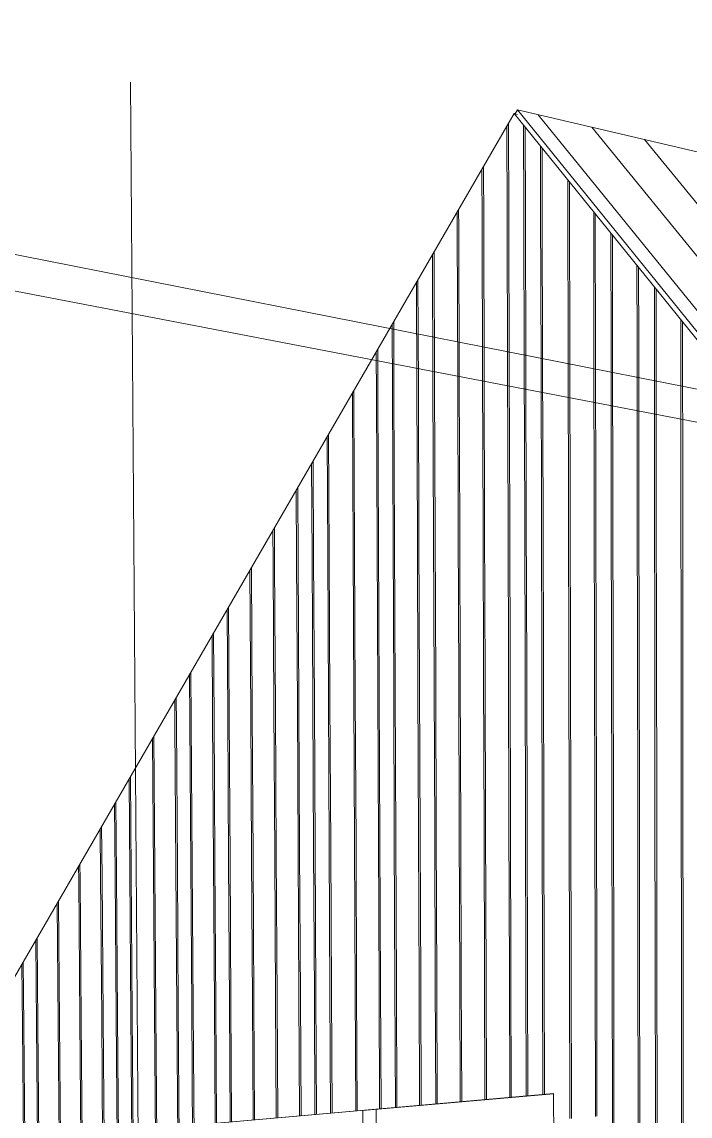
# Model space of a CAD drawing. Header units: inches. Extents: x 5690 to 5695, y -585 to 907.
# Drawn here: x 5694.1904 to 5694.3132, y 382.14 to 382.3412 of the extents above; entities that cross this region are included whole.
import ezdxf

# ---------------------------------------------------------------- set-up
doc = ezdxf.new("R2010")
doc.units = ezdxf.units.IN
doc.header["$MEASUREMENT"] = 0
for name, color, linetype, lineweight in [('A-GLAZ-2', 151, 'Continuous', 9), ('A-ROOF', 132, 'Continuous', 13), ('A-ROOF-1', 132, 'Continuous', 9), ('A-ROOF-PATT-1', 132, 'Continuous', 9), ('A-WALL-PATT-1', 111, 'Continuous', 9), ('G-ANNO-SYMB-1', 111, 'Continuous', 9), ('I-WALL', 2, 'Continuous', 13), ('I-WALL-1', 2, 'Continuous', 9)]:
    doc.layers.add(name, color=color, linetype=linetype, lineweight=lineweight)

# ---------------------------------------------------------------- blocks, each defined once
blk = doc.blocks.new('FP_136-3D View 1 Copy 1 Copy 1 Copy 1')
at = {"layer": 'A-WALL-PATT-1'}
for p, q in [((-8118.86244, 382.15685), (-8118.86257, 382.17232)), ((-8118.86219, 382.15688), (-8118.86232, 382.17275)), ((-8118.86504, 382.15657), (-8118.86514, 382.16789)), ((-8118.86479, 382.1566), (-8118.86489, 382.16831)), ((-8118.86482, 382.13114), (-8118.86504, 382.15657)), ((-8118.86504, 382.15657), (-8118.86504, 382.15657)), ((-8118.86457, 382.13116), (-8118.86479, 382.1566)), ((-8118.86479, 382.1566), (-8118.86479, 382.1566)), ((-8118.86223, 382.13136), (-8118.86244, 382.15685)), ((-8118.86244, 382.15685), (-8118.86244, 382.15685)), ((-8118.86198, 382.13138), (-8118.86219, 382.15688)), ((-8118.86219, 382.15688), (-8118.86219, 382.15688)), ((-8118.86461, 382.10579), (-8118.86482, 382.13114)), ((-8118.86482, 382.13114), (-8118.86482, 382.13114)), ((-8118.86436, 382.10581), (-8118.86457, 382.13116)), ((-8118.86457, 382.13116), (-8118.86457, 382.13116)), ((-8118.86202, 382.10595), (-8118.86223, 382.13136)), ((-8118.86223, 382.13136), (-8118.86223, 382.13136)), ((-8118.86177, 382.10596), (-8118.86198, 382.13138)), ((-8118.86198, 382.13138), (-8118.86198, 382.13138)), ((-8118.86439, 382.08052), (-8118.86461, 382.10579)), ((-8118.86461, 382.10579), (-8118.86461, 382.10579)), ((-8118.86414, 382.08053), (-8118.86436, 382.10581)), ((-8118.86436, 382.10581), (-8118.86436, 382.10581)), ((-8118.86181, 382.08062), (-8118.86202, 382.10595)), ((-8118.86202, 382.10595), (-8118.86202, 382.10595)), ((-8118.86156, 382.08063), (-8118.86177, 382.10596)), ((-8118.86177, 382.10596), (-8118.86177, 382.10596)), ((-8118.8616, 382.05537), (-8118.86181, 382.08062)), ((-8118.86181, 382.08062), (-8118.86181, 382.08062)), ((-8118.86135, 382.05537), (-8118.86156, 382.08063)), ((-8118.86156, 382.08063), (-8118.86156, 382.08063)), ((-8118.86418, 382.05533), (-8118.86439, 382.08052)), ((-8118.86439, 382.08052), (-8118.86439, 382.08052)), ((-8118.86393, 382.05534), (-8118.86414, 382.08053)), ((-8118.86414, 382.08053), (-8118.86414, 382.08053)), ((-8118.86397, 382.03022), (-8118.86418, 382.05533)), ((-8118.86418, 382.05533), (-8118.86418, 382.05533)), ((-8118.86372, 382.03022), (-8118.86393, 382.05534)), ((-8118.86393, 382.05534), (-8118.86393, 382.05534)), ((-8118.86139, 382.0302), (-8118.8616, 382.05537)), ((-8118.8616, 382.05537), (-8118.8616, 382.05537)), ((-8118.86114, 382.0302), (-8118.86135, 382.05537)), ((-8118.86135, 382.05537), (-8118.86135, 382.05537)), ((-8118.86378, 382.00898), (-8118.86397, 382.03022)), ((-8118.86397, 382.03022), (-8118.86397, 382.03022)), ((-8118.86354, 382.00897), (-8118.86372, 382.03022)), ((-8118.86372, 382.03022), (-8118.86372, 382.03022)), ((-8118.86121, 382.00891), (-8118.86139, 382.0302)), ((-8118.86139, 382.0302), (-8118.86139, 382.0302)), ((-8118.86096, 382.0089), (-8118.86114, 382.0302)), ((-8118.86114, 382.0302), (-8118.86114, 382.0302))]:
    blk.add_line(p, q, dxfattribs=at)
blk = doc.blocks.new('FP_148-3D View 1 Copy 1 Copy 1 Copy 1')
at = {"layer": 'A-WALL-PATT-1'}
for p, q in [((-8118.77593, 382.30519), (-8118.77598, 382.32204)), ((-8118.77563, 382.30525), (-8118.77568, 382.32255)), ((-8118.77286, 382.30588), (-8118.77291, 382.32211)), ((-8118.77257, 382.30594), (-8118.77261, 382.32174)), ((-8118.76978, 382.30657), (-8118.76981, 382.31829)), ((-8118.76948, 382.30663), (-8118.76951, 382.31792)), ((-8118.78055, 382.30415), (-8118.78058, 382.31409)), ((-8118.78025, 382.30422), (-8118.78028, 382.31459)), ((-8118.76478, 382.30769), (-8118.76479, 382.31208)), ((-8118.76448, 382.30776), (-8118.76449, 382.3117)), ((-8118.78513, 382.30312), (-8118.78514, 382.3062)), ((-8118.78483, 382.30319), (-8118.78485, 382.3067)), ((-8118.77279, 382.2778), (-8118.77286, 382.30588)), ((-8118.77286, 382.30588), (-8118.77286, 382.30588)), ((-8118.77249, 382.27786), (-8118.77257, 382.30594)), ((-8118.77257, 382.30594), (-8118.77257, 382.30594)), ((-8118.76971, 382.27842), (-8118.76978, 382.30657)), ((-8118.76978, 382.30657), (-8118.76978, 382.30657)), ((-8118.76941, 382.27848), (-8118.76948, 382.30663)), ((-8118.76948, 382.30663), (-8118.76948, 382.30663)), ((-8118.76472, 382.27942), (-8118.76478, 382.30769)), ((-8118.76478, 382.30769), (-8118.76478, 382.30769)), ((-8118.76442, 382.27948), (-8118.76448, 382.30776)), ((-8118.76448, 382.30776), (-8118.76448, 382.30776)), ((-8118.75998, 382.28037), (-8118.76003, 382.3062)), ((-8118.78046, 382.27626), (-8118.78055, 382.30415)), ((-8118.78055, 382.30415), (-8118.78055, 382.30415)), ((-8118.78016, 382.27632), (-8118.78025, 382.30422)), ((-8118.78025, 382.30422), (-8118.78025, 382.30422)), ((-8118.77585, 382.27719), (-8118.77593, 382.30519)), ((-8118.77593, 382.30519), (-8118.77593, 382.30519)), ((-8118.77555, 382.27725), (-8118.77563, 382.30525)), ((-8118.77563, 382.30525), (-8118.77563, 382.30525)), ((-8118.75968, 382.28043), (-8118.75973, 382.30582)), ((-8118.78503, 382.27535), (-8118.78513, 382.30312)), ((-8118.78513, 382.30312), (-8118.78513, 382.30312)), ((-8118.78474, 382.2754), (-8118.78483, 382.30319)), ((-8118.78483, 382.30319), (-8118.78483, 382.30319)), ((-8118.75684, 382.281), (-8118.75688, 382.3023)), ((-8118.75654, 382.28107), (-8118.75657, 382.30192)), ((-8118.78957, 382.27443), (-8118.78966, 382.29839)), ((-8118.78928, 382.27449), (-8118.78937, 382.29888)), ((-8118.75205, 382.28197), (-8118.75207, 382.29635)), ((-8118.75174, 382.28203), (-8118.75176, 382.29597)), ((-8118.79254, 382.27384), (-8118.79262, 382.29327)), ((-8118.79226, 382.27389), (-8118.79233, 382.29376)), ((-8118.74886, 382.28261), (-8118.74887, 382.2924)), ((-8118.74855, 382.28267), (-8118.74856, 382.29202)), ((-8118.79674, 382.27299), (-8118.79679, 382.28605)), ((-8118.744, 382.28358), (-8118.74401, 382.28638)), ((-8118.74369, 382.28364), (-8118.74369, 382.286)), ((-8118.79702, 382.27294), (-8118.79708, 382.28556)), ((-8118.75201, 382.2535), (-8118.75205, 382.28197)), ((-8118.75205, 382.28197), (-8118.75205, 382.28197)), ((-8118.7517, 382.25355), (-8118.75174, 382.28203)), ((-8118.75174, 382.28203), (-8118.75174, 382.28203)), ((-8118.74883, 382.25406), (-8118.74886, 382.28261)), ((-8118.74886, 382.28261), (-8118.74886, 382.28261)), ((-8118.74852, 382.25411), (-8118.74855, 382.28267)), ((-8118.74855, 382.28267), (-8118.74855, 382.28267)), ((-8118.74398, 382.25492), (-8118.744, 382.28358)), ((-8118.744, 382.28358), (-8118.744, 382.28358)), ((-8118.74367, 382.25497), (-8118.74369, 382.28364)), ((-8118.74369, 382.28364), (-8118.74369, 382.28364)), ((-8118.79996, 382.27235), (-8118.8, 382.28051)), ((-8118.79968, 382.27241), (-8118.79971, 382.281)), ((-8118.75993, 382.25209), (-8118.75998, 382.28037)), ((-8118.75998, 382.28037), (-8118.75998, 382.28037)), ((-8118.75963, 382.25215), (-8118.75968, 382.28043)), ((-8118.75968, 382.28043), (-8118.75968, 382.28043)), ((-8118.75679, 382.25265), (-8118.75684, 382.281)), ((-8118.75684, 382.281), (-8118.75684, 382.281)), ((-8118.75649, 382.2527), (-8118.75654, 382.28107)), ((-8118.75654, 382.28107), (-8118.75654, 382.28107)), ((-8118.77271, 382.24983), (-8118.77279, 382.2778)), ((-8118.77279, 382.2778), (-8118.77279, 382.2778)), ((-8118.77242, 382.24988), (-8118.77249, 382.27786)), ((-8118.77249, 382.27786), (-8118.77249, 382.27786)), ((-8118.76964, 382.25037), (-8118.76971, 382.27842)), ((-8118.76971, 382.27842), (-8118.76971, 382.27842)), ((-8118.76934, 382.25042), (-8118.76941, 382.27848)), ((-8118.76941, 382.27848), (-8118.76941, 382.27848)), ((-8118.76466, 382.25126), (-8118.76472, 382.27942)), ((-8118.76472, 382.27942), (-8118.76472, 382.27942)), ((-8118.76436, 382.25131), (-8118.76442, 382.27948)), ((-8118.76442, 382.27948), (-8118.76442, 382.27948)), ((-8118.78037, 382.24847), (-8118.78046, 382.27626)), ((-8118.78046, 382.27626), (-8118.78046, 382.27626)), ((-8118.78008, 382.24852), (-8118.78016, 382.27632)), ((-8118.78016, 382.27632), (-8118.78016, 382.27632)), ((-8118.77577, 382.24929), (-8118.77585, 382.27719)), ((-8118.77585, 382.27719), (-8118.77585, 382.27719)), ((-8118.77547, 382.24934), (-8118.77555, 382.27725)), ((-8118.77555, 382.27725), (-8118.77555, 382.27725)), ((-8118.79243, 382.24633), (-8118.79254, 382.27384)), ((-8118.79254, 382.27384), (-8118.79254, 382.27384)), ((-8118.79215, 382.24638), (-8118.79226, 382.27389)), ((-8118.79226, 382.27389), (-8118.79226, 382.27389)), ((-8118.78947, 382.24686), (-8118.78957, 382.27443)), ((-8118.78957, 382.27443), (-8118.78957, 382.27443)), ((-8118.78918, 382.24691), (-8118.78928, 382.27449)), ((-8118.78928, 382.27449), (-8118.78928, 382.27449)), ((-8118.78493, 382.24766), (-8118.78503, 382.27535)), ((-8118.78503, 382.27535), (-8118.78503, 382.27535)), ((-8118.78464, 382.24771), (-8118.78474, 382.2754)), ((-8118.78474, 382.2754), (-8118.78474, 382.2754)), ((-8118.80438, 382.27146), (-8118.80439, 382.27291)), ((-8118.8041, 382.27152), (-8118.80411, 382.2734)), ((-8118.79984, 382.24502), (-8118.79996, 382.27235)), ((-8118.79996, 382.27235), (-8118.79996, 382.27235)), ((-8118.79956, 382.24507), (-8118.79968, 382.27241)), ((-8118.79968, 382.27241), (-8118.79968, 382.27241)), ((-8118.79691, 382.24554), (-8118.79702, 382.27294)), ((-8118.79702, 382.27294), (-8118.79702, 382.27294)), ((-8118.79662, 382.24559), (-8118.79674, 382.27299)), ((-8118.79674, 382.27299), (-8118.79674, 382.27299)), ((-8118.80426, 382.24424), (-8118.80438, 382.27146)), ((-8118.80438, 382.27146), (-8118.80438, 382.27146)), ((-8118.80398, 382.24429), (-8118.8041, 382.27152)), ((-8118.8041, 382.27152), (-8118.8041, 382.27152)), ((-8118.80892, 382.24341), (-8118.80903, 382.2649)), ((-8118.80864, 382.24346), (-8118.80875, 382.26538)), ((-8118.81179, 382.2429), (-8118.81188, 382.25997)), ((-8118.81151, 382.24295), (-8118.8116, 382.26044)), ((-8118.81465, 382.2424), (-8118.81472, 382.25506)), ((-8118.81437, 382.24244), (-8118.81444, 382.25554)), ((-8118.74879, 382.22562), (-8118.74883, 382.25406)), ((-8118.74883, 382.25406), (-8118.74883, 382.25406)), ((-8118.74849, 382.22566), (-8118.74852, 382.25411)), ((-8118.74852, 382.25411), (-8118.74852, 382.25411)), ((-8118.74395, 382.22636), (-8118.74398, 382.25492)), ((-8118.74398, 382.25492), (-8118.74398, 382.25492)), ((-8118.74364, 382.22641), (-8118.74367, 382.25497)), ((-8118.74367, 382.25497), (-8118.74367, 382.25497)), ((-8118.75988, 382.22391), (-8118.75993, 382.25209)), ((-8118.75993, 382.25209), (-8118.75993, 382.25209)), ((-8118.75957, 382.22396), (-8118.75963, 382.25215)), ((-8118.75963, 382.25215), (-8118.75963, 382.25215)), ((-8118.75675, 382.22439), (-8118.75679, 382.25265)), ((-8118.75679, 382.25265), (-8118.75679, 382.25265)), ((-8118.75644, 382.22444), (-8118.75649, 382.2527)), ((-8118.75649, 382.2527), (-8118.75649, 382.2527)), ((-8118.75197, 382.22513), (-8118.75201, 382.2535)), ((-8118.75201, 382.2535), (-8118.75201, 382.2535)), ((-8118.75166, 382.22517), (-8118.7517, 382.25355)), ((-8118.7517, 382.25355), (-8118.7517, 382.25355)), ((-8118.77264, 382.22195), (-8118.77271, 382.24983)), ((-8118.77271, 382.24983), (-8118.77271, 382.24983)), ((-8118.77234, 382.22199), (-8118.77242, 382.24988)), ((-8118.77242, 382.24988), (-8118.77242, 382.24988)), ((-8118.76957, 382.22242), (-8118.76964, 382.25037)), ((-8118.76964, 382.25037), (-8118.76964, 382.25037)), ((-8118.76927, 382.22247), (-8118.76934, 382.25042)), ((-8118.76934, 382.25042), (-8118.76934, 382.25042)), ((-8118.76459, 382.22319), (-8118.76466, 382.25126)), ((-8118.76466, 382.25126), (-8118.76466, 382.25126)), ((-8118.76429, 382.22323), (-8118.76436, 382.25131)), ((-8118.76436, 382.25131), (-8118.76436, 382.25131)), ((-8118.81895, 382.24163), (-8118.81899, 382.24768)), ((-8118.81868, 382.24168), (-8118.81872, 382.24815)), ((-8118.78484, 382.22007), (-8118.78493, 382.24766)), ((-8118.78493, 382.24766), (-8118.78493, 382.24766)), ((-8118.78455, 382.22012), (-8118.78464, 382.24771)), ((-8118.78464, 382.24771), (-8118.78464, 382.24771)), ((-8118.78028, 382.22077), (-8118.78037, 382.24847)), ((-8118.78037, 382.24847), (-8118.78037, 382.24847)), ((-8118.77999, 382.22082), (-8118.78008, 382.24852)), ((-8118.78008, 382.24852), (-8118.78008, 382.24852)), ((-8118.77569, 382.22148), (-8118.77577, 382.24929)), ((-8118.77577, 382.24929), (-8118.77577, 382.24929)), ((-8118.77539, 382.22153), (-8118.77547, 382.24934)), ((-8118.77547, 382.24934), (-8118.77547, 382.24934)), ((-8118.79679, 382.21824), (-8118.79691, 382.24554)), ((-8118.79691, 382.24554), (-8118.79691, 382.24554)), ((-8118.79651, 382.21828), (-8118.79662, 382.24559)), ((-8118.79662, 382.24559), (-8118.79662, 382.24559)), ((-8118.79233, 382.21892), (-8118.79243, 382.24633)), ((-8118.79243, 382.24633), (-8118.79243, 382.24633)), ((-8118.79204, 382.21897), (-8118.79215, 382.24638)), ((-8118.79215, 382.24638), (-8118.79215, 382.24638)), ((-8118.78936, 382.21938), (-8118.78947, 382.24686)), ((-8118.78947, 382.24686), (-8118.78947, 382.24686)), ((-8118.78907, 382.21942), (-8118.78918, 382.24691)), ((-8118.78918, 382.24691), (-8118.78918, 382.24691)), ((-8118.80413, 382.21711), (-8118.80426, 382.24424)), ((-8118.80426, 382.24424), (-8118.80426, 382.24424)), ((-8118.80385, 382.21715), (-8118.80398, 382.24429)), ((-8118.80398, 382.24429), (-8118.80398, 382.24429)), ((-8118.79972, 382.21779), (-8118.79984, 382.24502)), ((-8118.79984, 382.24502), (-8118.79984, 382.24502)), ((-8118.79944, 382.21783), (-8118.79956, 382.24507)), ((-8118.79956, 382.24507), (-8118.79956, 382.24507)), ((-8118.8188, 382.21485), (-8118.81895, 382.24163)), ((-8118.81895, 382.24163), (-8118.81895, 382.24163)), ((-8118.81853, 382.21489), (-8118.81868, 382.24168)), ((-8118.81868, 382.24168), (-8118.81868, 382.24168)), ((-8118.8145, 382.21551), (-8118.81465, 382.2424)), ((-8118.81465, 382.2424), (-8118.81465, 382.2424)), ((-8118.81423, 382.21555), (-8118.81437, 382.24244)), ((-8118.81437, 382.24244), (-8118.81437, 382.24244)), ((-8118.81165, 382.21595), (-8118.81179, 382.2429)), ((-8118.81179, 382.2429), (-8118.81179, 382.2429)), ((-8118.81138, 382.21599), (-8118.81151, 382.24295)), ((-8118.81151, 382.24295), (-8118.81151, 382.24295)), ((-8118.80878, 382.21639), (-8118.80892, 382.24341)), ((-8118.80892, 382.24341), (-8118.80892, 382.24341)), ((-8118.80851, 382.21643), (-8118.80864, 382.24346)), ((-8118.80864, 382.24346), (-8118.80864, 382.24346)), ((-8118.82307, 382.21419), (-8118.82322, 382.24035)), ((-8118.8228, 382.21424), (-8118.82295, 382.24082)), ((-8118.82704, 382.21359), (-8118.82716, 382.23355)), ((-8118.8273, 382.21354), (-8118.82742, 382.23309)), ((-8118.83008, 382.21312), (-8118.83018, 382.22833)), ((-8118.82981, 382.21316), (-8118.82991, 382.22879)), ((-8118.74876, 382.19727), (-8118.74879, 382.22562)), ((-8118.74879, 382.22562), (-8118.74879, 382.22562)), ((-8118.74845, 382.19731), (-8118.74849, 382.22566)), ((-8118.74849, 382.22566), (-8118.74849, 382.22566)), ((-8118.74392, 382.1979), (-8118.74395, 382.22636)), ((-8118.74395, 382.22636), (-8118.74395, 382.22636)), ((-8118.74361, 382.19794), (-8118.74364, 382.22641)), ((-8118.74364, 382.22641), (-8118.74364, 382.22641)), ((-8118.75982, 382.19583), (-8118.75988, 382.22391)), ((-8118.75988, 382.22391), (-8118.75988, 382.22391)), ((-8118.75952, 382.19587), (-8118.75957, 382.22396)), ((-8118.75957, 382.22396), (-8118.75957, 382.22396)), ((-8118.7567, 382.19624), (-8118.75675, 382.22439)), ((-8118.75675, 382.22439), (-8118.75675, 382.22439)), ((-8118.75639, 382.19628), (-8118.75644, 382.22444)), ((-8118.75644, 382.22444), (-8118.75644, 382.22444)), ((-8118.75193, 382.19686), (-8118.75197, 382.22513)), ((-8118.75197, 382.22513), (-8118.75197, 382.22513)), ((-8118.75162, 382.1969), (-8118.75166, 382.22517)), ((-8118.75166, 382.22517), (-8118.75166, 382.22517)), ((-8118.834, 382.21251), (-8118.83406, 382.22162)), ((-8118.77561, 382.19377), (-8118.77569, 382.22148)), ((-8118.77569, 382.22148), (-8118.77569, 382.22148)), ((-8118.77531, 382.19381), (-8118.77539, 382.22153)), ((-8118.77539, 382.22153), (-8118.77539, 382.22153)), ((-8118.77256, 382.19417), (-8118.77264, 382.22195)), ((-8118.77264, 382.22195), (-8118.77264, 382.22195)), ((-8118.77227, 382.19421), (-8118.77234, 382.22199)), ((-8118.77234, 382.22199), (-8118.77234, 382.22199)), ((-8118.7695, 382.19457), (-8118.76957, 382.22242)), ((-8118.76957, 382.22242), (-8118.76957, 382.22242)), ((-8118.7692, 382.19461), (-8118.76927, 382.22247)), ((-8118.76927, 382.22247), (-8118.76927, 382.22247)), ((-8118.76453, 382.19521), (-8118.76459, 382.22319)), ((-8118.76459, 382.22319), (-8118.76459, 382.22319)), ((-8118.76423, 382.19525), (-8118.76429, 382.22323)), ((-8118.76429, 382.22323), (-8118.76429, 382.22323)), ((-8118.83426, 382.21247), (-8118.83432, 382.22117)), ((-8118.78926, 382.19199), (-8118.78936, 382.21938)), ((-8118.78936, 382.21938), (-8118.78936, 382.21938)), ((-8118.78897, 382.19203), (-8118.78907, 382.21942)), ((-8118.78907, 382.21942), (-8118.78907, 382.21942)), ((-8118.78474, 382.19258), (-8118.78484, 382.22007)), ((-8118.78484, 382.22007), (-8118.78484, 382.22007)), ((-8118.78445, 382.19262), (-8118.78455, 382.22012)), ((-8118.78455, 382.22012), (-8118.78455, 382.22012)), ((-8118.78019, 382.19317), (-8118.78028, 382.22077)), ((-8118.78028, 382.22077), (-8118.78028, 382.22077)), ((-8118.7799, 382.19321), (-8118.77999, 382.22082)), ((-8118.77999, 382.22082), (-8118.77999, 382.22082)), ((-8118.7996, 382.19064), (-8118.79972, 382.21779)), ((-8118.79972, 382.21779), (-8118.79972, 382.21779)), ((-8118.79932, 382.19068), (-8118.79944, 382.21783)), ((-8118.79944, 382.21783), (-8118.79944, 382.21783)), ((-8118.79668, 382.19102), (-8118.79679, 382.21824)), ((-8118.79679, 382.21824), (-8118.79679, 382.21824)), ((-8118.79639, 382.19106), (-8118.79651, 382.21828)), ((-8118.79651, 382.21828), (-8118.79651, 382.21828)), ((-8118.79222, 382.1916), (-8118.79233, 382.21892)), ((-8118.79233, 382.21892), (-8118.79233, 382.21892)), ((-8118.79193, 382.19164), (-8118.79204, 382.21897)), ((-8118.79204, 382.21897), (-8118.79204, 382.21897)), ((-8118.83701, 382.21205), (-8118.83704, 382.21647)), ((-8118.83674, 382.21209), (-8118.83677, 382.21692)), ((-8118.81436, 382.18872), (-8118.8145, 382.21551)), ((-8118.8145, 382.21551), (-8118.8145, 382.21551)), ((-8118.81409, 382.18875), (-8118.81423, 382.21555)), ((-8118.81423, 382.21555), (-8118.81423, 382.21555)), ((-8118.81151, 382.18909), (-8118.81165, 382.21595)), ((-8118.81165, 382.21595), (-8118.81165, 382.21595)), ((-8118.81124, 382.18913), (-8118.81138, 382.21599)), ((-8118.81138, 382.21599), (-8118.81138, 382.21599)), ((-8118.80865, 382.18946), (-8118.80878, 382.21639)), ((-8118.80878, 382.21639), (-8118.80878, 382.21639)), ((-8118.80837, 382.1895), (-8118.80851, 382.21643)), ((-8118.80851, 382.21643), (-8118.80851, 382.21643)), ((-8118.804, 382.19007), (-8118.80413, 382.21711)), ((-8118.80413, 382.21711), (-8118.80413, 382.21711)), ((-8118.80372, 382.1901), (-8118.80385, 382.21715)), ((-8118.80385, 382.21715), (-8118.80385, 382.21715)), ((-8118.82714, 382.18705), (-8118.8273, 382.21354)), ((-8118.8273, 382.21354), (-8118.8273, 382.21354)), ((-8118.82687, 382.18709), (-8118.82704, 382.21359)), ((-8118.82704, 382.21359), (-8118.82704, 382.21359)), ((-8118.82291, 382.1876), (-8118.82307, 382.21419)), ((-8118.82307, 382.21419), (-8118.82307, 382.21419)), ((-8118.82264, 382.18764), (-8118.8228, 382.21424)), ((-8118.8228, 382.21424), (-8118.8228, 382.21424)), ((-8118.81865, 382.18816), (-8118.8188, 382.21485)), ((-8118.8188, 382.21485), (-8118.8188, 382.21485)), ((-8118.81838, 382.18819), (-8118.81853, 382.21489)), ((-8118.81853, 382.21489), (-8118.81853, 382.21489)), ((-8118.83683, 382.18579), (-8118.83701, 382.21205)), ((-8118.83701, 382.21205), (-8118.83701, 382.21205)), ((-8118.83656, 382.18582), (-8118.83674, 382.21209)), ((-8118.83674, 382.21209), (-8118.83674, 382.21209)), ((-8118.83409, 382.18615), (-8118.83426, 382.21247)), ((-8118.83426, 382.21247), (-8118.83426, 382.21247)), ((-8118.83383, 382.18618), (-8118.834, 382.21251)), ((-8118.834, 382.21251), (-8118.834, 382.21251)), ((-8118.82991, 382.18669), (-8118.83008, 382.21312)), ((-8118.83008, 382.21312), (-8118.83008, 382.21312)), ((-8118.82965, 382.18672), (-8118.82981, 382.21316)), ((-8118.82981, 382.21316), (-8118.82981, 382.21316)), ((-8118.84096, 382.18525), (-8118.84112, 382.2094)), ((-8118.84069, 382.18528), (-8118.84086, 382.20985)), ((-8118.84531, 382.18468), (-8118.84544, 382.20195)), ((-8118.84505, 382.18472), (-8118.84518, 382.20239)), ((-8118.848, 382.18433), (-8118.84809, 382.19735)), ((-8118.84774, 382.18437), (-8118.84784, 382.1978)), ((-8118.74872, 382.16903), (-8118.74876, 382.19727)), ((-8118.74876, 382.19727), (-8118.74876, 382.19727)), ((-8118.74842, 382.16906), (-8118.74845, 382.19731)), ((-8118.74845, 382.19731), (-8118.74845, 382.19731)), ((-8118.7439, 382.16954), (-8118.74392, 382.1979)), ((-8118.74392, 382.1979), (-8118.74392, 382.1979)), ((-8118.74359, 382.16958), (-8118.74361, 382.19794)), ((-8118.74361, 382.19794), (-8118.74361, 382.19794)), ((-8118.76417, 382.16737), (-8118.76423, 382.19525)), ((-8118.76423, 382.19525), (-8118.76423, 382.19525)), ((-8118.75977, 382.16784), (-8118.75982, 382.19583)), ((-8118.75982, 382.19583), (-8118.75982, 382.19583)), ((-8118.75947, 382.16788), (-8118.75952, 382.19587)), ((-8118.75952, 382.19587), (-8118.75952, 382.19587)), ((-8118.75665, 382.16818), (-8118.7567, 382.19624)), ((-8118.7567, 382.19624), (-8118.7567, 382.19624)), ((-8118.75635, 382.16821), (-8118.75639, 382.19628)), ((-8118.75639, 382.19628), (-8118.75639, 382.19628)), ((-8118.75189, 382.16869), (-8118.75193, 382.19686)), ((-8118.75193, 382.19686), (-8118.75193, 382.19686)), ((-8118.75158, 382.16872), (-8118.75162, 382.1969)), ((-8118.75162, 382.1969), (-8118.75162, 382.1969)), ((-8118.85041, 382.18402), (-8118.85048, 382.19323)), ((-8118.77553, 382.16616), (-8118.77561, 382.19377)), ((-8118.77561, 382.19377), (-8118.77561, 382.19377)), ((-8118.77523, 382.16619), (-8118.77531, 382.19381)), ((-8118.77531, 382.19381), (-8118.77531, 382.19381)), ((-8118.77249, 382.16648), (-8118.77256, 382.19417)), ((-8118.77256, 382.19417), (-8118.77256, 382.19417)), ((-8118.77219, 382.16651), (-8118.77227, 382.19421)), ((-8118.77227, 382.19421), (-8118.77227, 382.19421)), ((-8118.76943, 382.16681), (-8118.7695, 382.19457)), ((-8118.7695, 382.19457), (-8118.7695, 382.19457)), ((-8118.76914, 382.16684), (-8118.7692, 382.19461)), ((-8118.7692, 382.19461), (-8118.7692, 382.19461)), ((-8118.76447, 382.16734), (-8118.76453, 382.19521)), ((-8118.76453, 382.19521), (-8118.76453, 382.19521)), ((-8118.85067, 382.18398), (-8118.85073, 382.19279)), ((-8118.79211, 382.16438), (-8118.79222, 382.1916)), ((-8118.79222, 382.1916), (-8118.79222, 382.1916)), ((-8118.79183, 382.16441), (-8118.79193, 382.19164)), ((-8118.79193, 382.19164), (-8118.79193, 382.19164)), ((-8118.78916, 382.1647), (-8118.78926, 382.19199)), ((-8118.78926, 382.19199), (-8118.78926, 382.19199)), ((-8118.78887, 382.16473), (-8118.78897, 382.19203)), ((-8118.78897, 382.19203), (-8118.78897, 382.19203)), ((-8118.78465, 382.16518), (-8118.78474, 382.19258)), ((-8118.78474, 382.19258), (-8118.78474, 382.19258)), ((-8118.78436, 382.16521), (-8118.78445, 382.19262)), ((-8118.78445, 382.19262), (-8118.78445, 382.19262)), ((-8118.78011, 382.16567), (-8118.78019, 382.19317)), ((-8118.78019, 382.19317), (-8118.78019, 382.19317)), ((-8118.77981, 382.1657), (-8118.7799, 382.19321)), ((-8118.7799, 382.19321), (-8118.7799, 382.19321)), ((-8118.80852, 382.16262), (-8118.80865, 382.18946)), ((-8118.80865, 382.18946), (-8118.80865, 382.18946)), ((-8118.80824, 382.16265), (-8118.80837, 382.1895)), ((-8118.80837, 382.1895), (-8118.80837, 382.1895)), ((-8118.80388, 382.16312), (-8118.804, 382.19007)), ((-8118.804, 382.19007), (-8118.804, 382.19007)), ((-8118.8036, 382.16315), (-8118.80372, 382.1901)), ((-8118.80372, 382.1901), (-8118.80372, 382.1901)), ((-8118.79948, 382.16359), (-8118.7996, 382.19064)), ((-8118.7996, 382.19064), (-8118.7996, 382.19064)), ((-8118.7992, 382.16362), (-8118.79932, 382.19068)), ((-8118.79932, 382.19068), (-8118.79932, 382.19068)), ((-8118.79656, 382.1639), (-8118.79668, 382.19102)), ((-8118.79668, 382.19102), (-8118.79668, 382.19102)), ((-8118.79628, 382.16393), (-8118.79639, 382.19106)), ((-8118.79639, 382.19106), (-8118.79639, 382.19106)), ((-8118.82276, 382.1611), (-8118.82291, 382.1876)), ((-8118.82291, 382.1876), (-8118.82291, 382.1876)), ((-8118.82249, 382.16113), (-8118.82264, 382.18764)), ((-8118.82264, 382.18764), (-8118.82264, 382.18764)), ((-8118.81851, 382.16155), (-8118.81865, 382.18816)), ((-8118.81865, 382.18816), (-8118.81865, 382.18816)), ((-8118.81823, 382.16158), (-8118.81838, 382.18819)), ((-8118.81838, 382.18819), (-8118.81838, 382.18819)), ((-8118.81422, 382.16201), (-8118.81436, 382.18872)), ((-8118.81436, 382.18872), (-8118.81436, 382.18872)), ((-8118.81395, 382.16204), (-8118.81409, 382.18875)), ((-8118.81409, 382.18875), (-8118.81409, 382.18875)), ((-8118.81138, 382.16232), (-8118.81151, 382.18909)), ((-8118.81151, 382.18909), (-8118.81151, 382.18909)), ((-8118.8111, 382.16235), (-8118.81124, 382.18913)), ((-8118.81124, 382.18913), (-8118.81124, 382.18913)), ((-8118.85469, 382.18346), (-8118.85471, 382.18591)), ((-8118.85444, 382.18349), (-8118.85446, 382.18635)), ((-8118.84077, 382.15917), (-8118.84096, 382.18525)), ((-8118.84096, 382.18525), (-8118.84096, 382.18525)), ((-8118.84051, 382.1592), (-8118.84069, 382.18528)), ((-8118.84069, 382.18528), (-8118.84069, 382.18528)), ((-8118.83665, 382.15961), (-8118.83683, 382.18579)), ((-8118.83683, 382.18579), (-8118.83683, 382.18579)), ((-8118.83639, 382.15964), (-8118.83656, 382.18582)), ((-8118.83656, 382.18582), (-8118.83656, 382.18582)), ((-8118.83392, 382.1599), (-8118.83409, 382.18615)), ((-8118.83409, 382.18615), (-8118.83409, 382.18615)), ((-8118.83365, 382.15993), (-8118.83383, 382.18618)), ((-8118.83383, 382.18618), (-8118.83383, 382.18618)), ((-8118.82975, 382.16035), (-8118.82991, 382.18669)), ((-8118.82991, 382.18669), (-8118.82991, 382.18669)), ((-8118.82948, 382.16038), (-8118.82965, 382.18672)), ((-8118.82965, 382.18672), (-8118.82965, 382.18672)), ((-8118.82698, 382.16065), (-8118.82714, 382.18705)), ((-8118.82714, 382.18705), (-8118.82714, 382.18705)), ((-8118.82671, 382.16067), (-8118.82687, 382.18709)), ((-8118.82687, 382.18709), (-8118.82687, 382.18709)), ((-8118.85449, 382.1577), (-8118.85469, 382.18346)), ((-8118.85469, 382.18346), (-8118.85469, 382.18346)), ((-8118.85423, 382.15773), (-8118.85444, 382.18349)), ((-8118.85444, 382.18349), (-8118.85444, 382.18349)), ((-8118.85047, 382.15813), (-8118.85067, 382.18398)), ((-8118.85067, 382.18398), (-8118.85067, 382.18398)), ((-8118.85021, 382.15816), (-8118.85041, 382.18402)), ((-8118.85041, 382.18402), (-8118.85041, 382.18402)), ((-8118.8478, 382.15842), (-8118.848, 382.18433)), ((-8118.848, 382.18433), (-8118.848, 382.18433)), ((-8118.84754, 382.15844), (-8118.84774, 382.18437)), ((-8118.84774, 382.18437), (-8118.84774, 382.18437)), ((-8118.84512, 382.1587), (-8118.84531, 382.18468)), ((-8118.84531, 382.18468), (-8118.84531, 382.18468)), ((-8118.84486, 382.15873), (-8118.84505, 382.18472)), ((-8118.84505, 382.18472), (-8118.84505, 382.18472)), ((-8118.85823, 382.1573), (-8118.85841, 382.17952)), ((-8118.85848, 382.15727), (-8118.85866, 382.17909)), ((-8118.74387, 382.14129), (-8118.7439, 382.16954)), ((-8118.7439, 382.16954), (-8118.7439, 382.16954)), ((-8118.74356, 382.14131), (-8118.74359, 382.16958)), ((-8118.74359, 382.16958), (-8118.74359, 382.16958)), ((-8118.76441, 382.13956), (-8118.76447, 382.16734)), ((-8118.76447, 382.16734), (-8118.76447, 382.16734)), ((-8118.76411, 382.13959), (-8118.76417, 382.16737)), ((-8118.76417, 382.16737), (-8118.76417, 382.16737)), ((-8118.75972, 382.13996), (-8118.75977, 382.16784)), ((-8118.75977, 382.16784), (-8118.75977, 382.16784)), ((-8118.75942, 382.13998), (-8118.75947, 382.16788)), ((-8118.75947, 382.16788), (-8118.75947, 382.16788)), ((-8118.7566, 382.14022), (-8118.75665, 382.16818)), ((-8118.75665, 382.16818), (-8118.75665, 382.16818)), ((-8118.7563, 382.14024), (-8118.75635, 382.16821)), ((-8118.75635, 382.16821), (-8118.75635, 382.16821)), ((-8118.75185, 382.14062), (-8118.75189, 382.16869)), ((-8118.75189, 382.16869), (-8118.75189, 382.16869)), ((-8118.75154, 382.14064), (-8118.75158, 382.16872)), ((-8118.75158, 382.16872), (-8118.75158, 382.16872)), ((-8118.74869, 382.14088), (-8118.74872, 382.16903)), ((-8118.74872, 382.16903), (-8118.74872, 382.16903)), ((-8118.74838, 382.14091), (-8118.74842, 382.16906)), ((-8118.74842, 382.16906), (-8118.74842, 382.16906)), ((-8118.78457, 382.14264), (-8118.78465, 382.16518)), ((-8118.78465, 382.16518), (-8118.78465, 382.16518)), ((-8118.78428, 382.14267), (-8118.78436, 382.16521)), ((-8118.78436, 382.16521), (-8118.78436, 382.16521)), ((-8118.78003, 382.14304), (-8118.78011, 382.16567)), ((-8118.78011, 382.16567), (-8118.78011, 382.16567)), ((-8118.77974, 382.14307), (-8118.77981, 382.1657)), ((-8118.77981, 382.1657), (-8118.77981, 382.1657)), ((-8118.77546, 382.14344), (-8118.77553, 382.16616)), ((-8118.77553, 382.16616), (-8118.77553, 382.16616)), ((-8118.77517, 382.14347), (-8118.77523, 382.16619)), ((-8118.77523, 382.16619), (-8118.77523, 382.16619)), ((-8118.77243, 382.14371), (-8118.77249, 382.16648)), ((-8118.77249, 382.16648), (-8118.77249, 382.16648)), ((-8118.77213, 382.14374), (-8118.77219, 382.16651)), ((-8118.77219, 382.16651), (-8118.77219, 382.16651)), ((-8118.76937, 382.14398), (-8118.76943, 382.16681)), ((-8118.76943, 382.16681), (-8118.76943, 382.16681)), ((-8118.76908, 382.14401), (-8118.76914, 382.16684)), ((-8118.76914, 382.16684), (-8118.76914, 382.16684)), ((-8118.80377, 382.14095), (-8118.80388, 382.16312)), ((-8118.80388, 382.16312), (-8118.80388, 382.16312)), ((-8118.8035, 382.14098), (-8118.8036, 382.16315)), ((-8118.8036, 382.16315), (-8118.8036, 382.16315)), ((-8118.79938, 382.14134), (-8118.79948, 382.16359)), ((-8118.79948, 382.16359), (-8118.79948, 382.16359)), ((-8118.7991, 382.14137), (-8118.7992, 382.16362)), ((-8118.7992, 382.16362), (-8118.7992, 382.16362)), ((-8118.79647, 382.1416), (-8118.79656, 382.1639)), ((-8118.79656, 382.1639), (-8118.79656, 382.1639)), ((-8118.79619, 382.14162), (-8118.79628, 382.16393)), ((-8118.79628, 382.16393), (-8118.79628, 382.16393)), ((-8118.79202, 382.14199), (-8118.79211, 382.16438)), ((-8118.79211, 382.16438), (-8118.79211, 382.16438)), ((-8118.79174, 382.14201), (-8118.79183, 382.16441)), ((-8118.79183, 382.16441), (-8118.79183, 382.16441)), ((-8118.78907, 382.14225), (-8118.78916, 382.1647)), ((-8118.78916, 382.1647), (-8118.78916, 382.1647)), ((-8118.78879, 382.14227), (-8118.78887, 382.16473)), ((-8118.78887, 382.16473), (-8118.78887, 382.16473)), ((-8118.82263, 382.1393), (-8118.82276, 382.1611)), ((-8118.82276, 382.1611), (-8118.82276, 382.1611)), ((-8118.82236, 382.13932), (-8118.82249, 382.16113)), ((-8118.82249, 382.16113), (-8118.82249, 382.16113)), ((-8118.81838, 382.13967), (-8118.81851, 382.16155)), ((-8118.81851, 382.16155), (-8118.81851, 382.16155)), ((-8118.81811, 382.13969), (-8118.81823, 382.16158)), ((-8118.81823, 382.16158), (-8118.81823, 382.16158)), ((-8118.8141, 382.14005), (-8118.81422, 382.16201)), ((-8118.81422, 382.16201), (-8118.81422, 382.16201)), ((-8118.81383, 382.14007), (-8118.81395, 382.16204)), ((-8118.81395, 382.16204), (-8118.81395, 382.16204)), ((-8118.81126, 382.1403), (-8118.81138, 382.16232)), ((-8118.81138, 382.16232), (-8118.81138, 382.16232)), ((-8118.81099, 382.14032), (-8118.8111, 382.16235)), ((-8118.8111, 382.16235), (-8118.8111, 382.16235)), ((-8118.80841, 382.14055), (-8118.80852, 382.16262)), ((-8118.80852, 382.16262), (-8118.80852, 382.16262)), ((-8118.80813, 382.14057), (-8118.80824, 382.16265)), ((-8118.80824, 382.16265), (-8118.80824, 382.16265)), ((-8118.84059, 382.13317), (-8118.84077, 382.15917)), ((-8118.84077, 382.15917), (-8118.84077, 382.15917)), ((-8118.84033, 382.13319), (-8118.84051, 382.1592)), ((-8118.84051, 382.1592), (-8118.84051, 382.1592)), ((-8118.83648, 382.13352), (-8118.83665, 382.15961)), ((-8118.83665, 382.15961), (-8118.83665, 382.15961)), ((-8118.83621, 382.13354), (-8118.83639, 382.15964)), ((-8118.83639, 382.15964), (-8118.83639, 382.15964)), ((-8118.83375, 382.13375), (-8118.83392, 382.1599)), ((-8118.83392, 382.1599), (-8118.83392, 382.1599)), ((-8118.83348, 382.13377), (-8118.83365, 382.15993)), ((-8118.83365, 382.15993), (-8118.83365, 382.15993)), ((-8118.82961, 382.13868), (-8118.82975, 382.16035)), ((-8118.82975, 382.16035), (-8118.82975, 382.16035)), ((-8118.82935, 382.13871), (-8118.82948, 382.16038)), ((-8118.82948, 382.16038), (-8118.82948, 382.16038)), ((-8118.82685, 382.13893), (-8118.82698, 382.16065)), ((-8118.82698, 382.16065), (-8118.82698, 382.16065)), ((-8118.82658, 382.13895), (-8118.82671, 382.16067)), ((-8118.82671, 382.16067), (-8118.82671, 382.16067)), ((-8118.85827, 382.13169), (-8118.85848, 382.15727)), ((-8118.85848, 382.15727), (-8118.85848, 382.15727)), ((-8118.85802, 382.13171), (-8118.85823, 382.1573)), ((-8118.85823, 382.1573), (-8118.85823, 382.1573)), ((-8118.85429, 382.13202), (-8118.85449, 382.1577)), ((-8118.85449, 382.1577), (-8118.85449, 382.1577)), ((-8118.85403, 382.13205), (-8118.85423, 382.15773)), ((-8118.85423, 382.15773), (-8118.85423, 382.15773)), ((-8118.85027, 382.13236), (-8118.85047, 382.15813)), ((-8118.85047, 382.15813), (-8118.85047, 382.15813)), ((-8118.85002, 382.13238), (-8118.85021, 382.15816)), ((-8118.85021, 382.15816), (-8118.85021, 382.15816)), ((-8118.84761, 382.13258), (-8118.8478, 382.15842)), ((-8118.8478, 382.15842), (-8118.8478, 382.15842)), ((-8118.84735, 382.13261), (-8118.84754, 382.15844)), ((-8118.84754, 382.15844), (-8118.84754, 382.15844)), ((-8118.84494, 382.13281), (-8118.84512, 382.1587)), ((-8118.84512, 382.1587), (-8118.84512, 382.1587)), ((-8118.84468, 382.13283), (-8118.84486, 382.15873)), ((-8118.84486, 382.15873), (-8118.84486, 382.15873)), ((-8118.74385, 382.11313), (-8118.74387, 382.14129)), ((-8118.74387, 382.14129), (-8118.74387, 382.14129)), ((-8118.74354, 382.11315), (-8118.74356, 382.14131)), ((-8118.74356, 382.14131), (-8118.74356, 382.14131)), ((-8118.75655, 382.11236), (-8118.7566, 382.14022)), ((-8118.7566, 382.14022), (-8118.7566, 382.14022)), ((-8118.75625, 382.11237), (-8118.7563, 382.14024)), ((-8118.7563, 382.14024), (-8118.7563, 382.14024)), ((-8118.75181, 382.11264), (-8118.75185, 382.14062)), ((-8118.75185, 382.14062), (-8118.75185, 382.14062)), ((-8118.7515, 382.11266), (-8118.75154, 382.14064)), ((-8118.75154, 382.14064), (-8118.75154, 382.14064)), ((-8118.74866, 382.11284), (-8118.74869, 382.14088)), ((-8118.74869, 382.14088), (-8118.74869, 382.14088)), ((-8118.74835, 382.11285), (-8118.74838, 382.14091)), ((-8118.74838, 382.14091), (-8118.74838, 382.14091))]:
    blk.add_line(p, q, dxfattribs=at)
blk = doc.blocks.new('FP_154-3D View 1 Copy 1 Copy 1 Copy 1')
at = {"layer": 'A-ROOF-PATT-1'}
for p, q in [((-8118.66045, 382.1888), (-8118.77024, 382.32409)), ((-8118.65076, 382.18749), (-8118.76039, 382.32178)), ((-8118.64125, 382.1862), (-8118.7507, 382.31951))]:
    blk.add_line(p, q, dxfattribs=at)

msp = doc.modelspace()

# ---------------------------------------------------------------- linework, layer by layer
at = {"layer": 'A-GLAZ-2'}
for p, q in [((5694.28812, 382.14413), (5694.25306, 382.14105)), ((5694.28812, 382.14413), (5694.25306, 382.14105)), ((5694.25549, 382.14127), (5694.2222, 382.13834)), ((5694.25549, 382.14127), (5694.2222, 382.13834)), ((5694.25306, 382.14105), (5694.25327, 382.09345)), ((5694.25327, 382.09349), (5694.25306, 382.14105)), ((5694.2557, 382.09356), (5694.25549, 382.14127)), ((5694.25549, 382.14127), (5694.2557, 382.09361))]:
    msp.add_line(p, q, dxfattribs=at)
at = {"layer": 'A-ROOF'}
for p, q in [((5694.28101, 382.32418), (5694.28147, 382.32498)), ((5694.28147, 382.32498), (5694.67573, 382.23261)), ((5694.39132, 382.18931), (5694.28147, 382.32498))]:
    msp.add_line(p, q, dxfattribs=at)
at = {"layer": 'G-ANNO-SYMB-1'}
for p, q in [((5693.97281, 382.34115), (5694.56981, 382.22321)), ((5694.21034, 382.33007), (5694.21621, 381.51157)), ((5694.03481, 382.32136), (5694.60981, 382.21073))]:
    msp.add_line(p, q, dxfattribs=at)
at = {"layer": 'I-WALL'}
for p, q in [((5694.28085, 382.3243), (5694.18837, 382.1644)), ((5694.3914, 382.18764), (5694.28085, 382.3243)), ((5694.28085, 382.3243), (5694.28148, 382.32415)), ((5694.22209, 382.13835), (5694.28812, 382.14415)), ((5694.28812, 382.14415), (5694.28835, 382.04687))]:
    msp.add_line(p, q, dxfattribs=at)

# ---------------------------------------------------------------- block references
at = {"layer": 'A-ROOF-1'}
msp.add_blockref('FP_154-3D View 1 Copy 1 Copy 1 Copy 1', (13813.05552, 0), dxfattribs=at)
at = {"layer": 'I-WALL-1'}
for name in ['FP_148-3D View 1 Copy 1 Copy 1 Copy 1', 'FP_136-3D View 1 Copy 1 Copy 1 Copy 1']:
    msp.add_blockref(name, (13813.05552, 0), dxfattribs=at)

doc.saveas('drawing.dxf')
